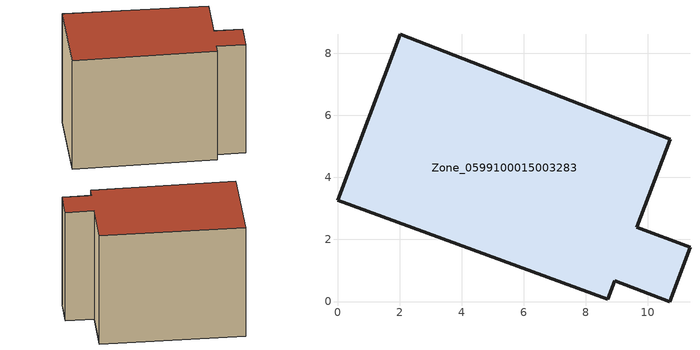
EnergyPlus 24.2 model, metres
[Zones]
Zone_0599100015003283
 floor ground (C_G): 0,3.26 2.03,8.61 10.72,5.23 9.64,2.4 11.36,1.75 10.7,0 8.93,0.67 8.71,0.07 z0.77
 wall outside (C_F): 2.03,8.61 0,3.26 8.71,0.07 8.93,0.67 10.7,0 11.36,1.75 9.64,2.4 10.72,5.23 2.03,8.61 z0.77:8.82
 roof outside (C_R): 9.64,2.4 10.72,5.23 2.03,8.61 0,3.26 8.71,0.07 8.93,0.67 10.7,0 11.36,1.75 z8.82
[BUILDING]
Pand.0599100015003283: North Axis=0; Terrain=City; Loads Convergence Tolerance Value=0.04; Temperature Convergence Tolerance Value=0.4; Solar Distribution=FullExterior; Maximum Number of Warmup Days=25; Minimum Number of Warmup Days=1
[Site:Location]
Rotterdam.The.Hague.AP_ZH_NLD Design_Conditions: Latitude=51.96; Longitude=4.45; Time Zone=1; Elevation=-4.5
[SITE:GROUNDTEMPERATURE:BUILDINGSURFACE]
18, 18, 18, 18, 18, 18, 18, 18, 18, 18, 18, 18
[MATERIAL] Thermal Absorptance=0.9; Solar Absorptance=0.7; Visible Absorptance=0.7
Name | Roughness | Thickness | Conductivity | Density | Specific Heat
G.TI.1965-1974 | MediumSmooth | 0.15 | 0.882353 | 540 | 1210
F.TI.1965-1974 | Rough | 0.3 | 0.697674 | 1920 | 840
R.TI.1965-1974 | MediumRough | 0.2 | 0.232558 | 1500 | 1000
[CONSTRUCTION]
C_G: G.TI.1965-1974
C_F: F.TI.1965-1974
C_R: R.TI.1965-1974
[ZONE]
Zone_0599100015003283: Type=1; Multiplier=1; Ceiling Height=Autocalculate; Volume=Autocalculate; Floor Area=autocalculate; Part of Total Floor Area=Yes
[ZONEINFILTRATION:DESIGNFLOWRATE]
Infil_Zone_0599100015003283: Zone or ZoneList or Space or SpaceList=Zone_0599100015003283; Schedule=AlwaysOn; Design Flow Rate Calculation Method=Flow/Area; Flow Rate per Floor Area=0.003; Constant Term Coefficient=1; Temperature Term Coefficient=0; Velocity Term Coefficient=0; Velocity Squared Term Coefficient=0
[HVACTEMPLATE:ZONE:IDEALLOADSAIRSYSTEM]
Zone_0599100015003283: Maximum Heating Supply Air Temperature=50; Minimum Cooling Supply Air Temperature=13; Maximum Heating Supply Air Humidity Ratio=0.0156; Minimum Cooling Supply Air Humidity Ratio=0.0077; Heating Limit=NoLimit; Cooling Limit=NoLimit; Dehumidification Control Type=ConstantSensibleHeatRatio; Cooling Sensible Heat Ratio=0.7; Dehumidification Setpoint=60; Humidification Control Type=None; Humidification Setpoint=30; Outdoor Air Method=None; Outdoor Air Flow Rate per Person=0.00944; Outdoor Air Flow Rate per Zone Floor Area=0; Outdoor Air Flow Rate per Zone=0; Demand Controlled Ventilation Type=None; Outdoor Air Economizer Type=NoEconomizer; Heat Recovery Type=None; Sensible Heat Recovery Effectiveness=0.7; Latent Heat Recovery Effectiveness=0.65
[ZONECONTROL:THERMOSTAT]
ThermostatControl_Zone_0599100015003283: Zone or ZoneList=Zone_0599100015003283; Control Type Schedule=DualSetpointControlType; Control 1=Thermostat_Zone_0599100015003283; Temperature Difference Between Cutout And Setpoint=0
[THERMOSTATSETPOINT:DUALSETPOINT]
Thermostat_Zone_0599100015003283: Heating Setpoint Temperature Schedule=HeatingSetpoint_Zone_0599100015003283; Cooling Setpoint Temperature Schedule=CoolingSetpoint_Zone_0599100015003283
[SCHEDULE:COMPACT]
HeatingSetpoint_Zone_0599100015003283: Through: 12/31, For: AllDays, Until: 24:00, 21
CoolingSetpoint_Zone_0599100015003283: Through: 12/31, For: AllDays, Until: 24:00, 24
DualSetpointControlType: Through: 12/31, For: AllDays, Until: 24:00, 4
AlwaysOn: Through: 12/31, For: AllDays, Until: 24:00, 1
